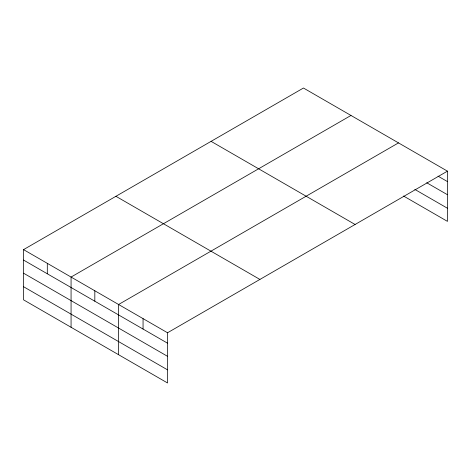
<?xml version="1.0" encoding="UTF-8"?>
<svg xmlns="http://www.w3.org/2000/svg" width="471" height="471" viewBox="0 0 471 471"><rect width="100%" height="100%" fill="white"/><g stroke="black" fill="none" stroke-linecap="round" stroke-linejoin="round"><path stroke-width="0.71" d="M23.55 249.624L167.541 332.762L167.541 382.976L23.55 299.844L23.55 249.624L303.459 88.024L447.45 171.156L447.45 221.376L403.512 196.007M350.977 115.46L71.068 277.06L71.068 327.28M398.495 142.89L118.586 304.496L118.586 354.71M167.541 332.762L447.45 171.156M438.036 176.154L447.45 181.588M426.738 182.76L447.45 194.717M414.81 189.401L447.45 208.247M211.09 141.353L355.081 224.484M115.919 196.295L259.91 279.433M23.55 260.063L167.541 343.194M23.55 273.192L167.541 356.323M23.55 286.715L167.541 369.847M143.06 318.626L143.06 329.058M94.824 290.778L94.824 301.21M47.306 263.342L47.306 273.775"/></g></svg>
